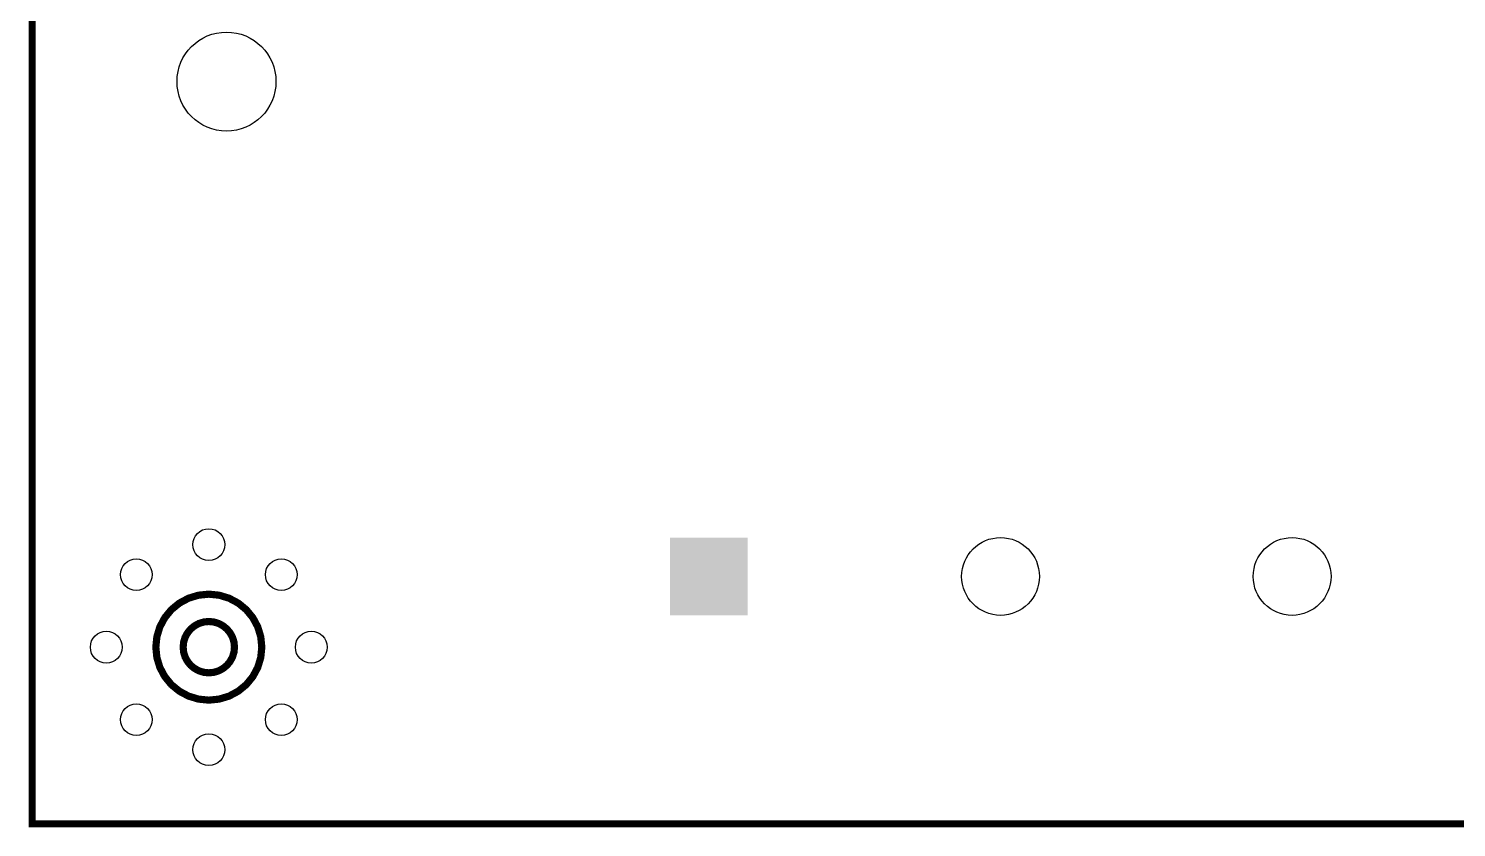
# Model space of a CAD drawing. Extents: x -0.1 to 80.1, y -0.1 to 42.4.
# Drawn here: x -0.1 to 40.3, y -0.1 to 22.5 of the extents above; entities that cross this region are included whole.
import ezdxf

# ---------------------------------------------------------------- set-up
doc = ezdxf.new("R2010")
doc.units = 0
doc.layers.get('0').update_dxf_attribs({"linetype": 'CONTINUOUS'})
doc.layers.add('08_ASSY2_GBR', color=7, linetype='CONTINUOUS')

# ---------------------------------------------------------------- blocks, each defined once
blk = doc.blocks.new('ROUND_126')
blk.add_circle((0, 0), 0.45)
blk = doc.blocks.new('ROUND_127')
blk.add_circle((0, 0), 1.4)
blk = doc.blocks.new('SQUARE_128')
blk.add_solid([(1.1, 1.1), (1.1, -1.1), (-1.1, 1.1), (-1.1, -1.1)])
blk = doc.blocks.new('ROUND_129')
blk.add_circle((0, 0), 1.1)

msp = doc.modelspace()

# ---------------------------------------------------------------- linework, layer by layer
at = {"layer": '08_ASSY2_GBR'}
for points, const_width in [([(0, 35), (0, 0), (80, 0), (80, 35), (0, 35)], 0.2), ([(3.501, 5), (3.53, 4.708), (3.615, 4.427), (3.754, 4.167), (3.94, 3.94), (4.167, 3.754), (4.427, 3.615), (4.708, 3.53), (5, 3.501), (5.292, 3.53), (5.573, 3.615), (5.833, 3.754), (6.06, 3.94), (6.246, 4.167), (6.385, 4.427), (6.47, 4.708), (6.499, 5), (6.47, 5.292), (6.385, 5.573), (6.246, 5.833), (6.06, 6.06), (5.833, 6.246), (5.573, 6.385), (5.292, 6.47), (5, 6.499), (4.708, 6.47), (4.427, 6.385), (4.167, 6.246), (3.94, 6.06), (3.754, 5.833), (3.615, 5.573), (3.53, 5.292), (3.501, 5)], 0.2032), ([(4.274, 5), (4.288, 4.858), (4.329, 4.722), (4.397, 4.597), (4.487, 4.487), (4.597, 4.397), (4.722, 4.329), (4.858, 4.288), (5, 4.274), (5.142, 4.288), (5.278, 4.329), (5.403, 4.397), (5.513, 4.487), (5.603, 4.597), (5.671, 4.722), (5.712, 4.858), (5.726, 5), (5.712, 5.142), (5.671, 5.278), (5.603, 5.403), (5.513, 5.513), (5.403, 5.603), (5.278, 5.671), (5.142, 5.712), (5, 5.726), (4.858, 5.712), (4.722, 5.671), (4.597, 5.603), (4.487, 5.513), (4.397, 5.403), (4.329, 5.278), (4.288, 5.142), (4.274, 5)], 0.2032)]:
    msp.add_lwpolyline(points, dxfattribs=dict(at, const_width=const_width))

# ---------------------------------------------------------------- block references
for name, p in [('ROUND_127', (5.5, 21)), ('ROUND_126', (5, 7.9)), ('SQUARE_128', (19.15, 7)), ('ROUND_129', (27.4, 7)), ('ROUND_129', (35.65, 7)), ('ROUND_126', (2.949, 7.051)), ('ROUND_126', (7.051, 7.051)), ('ROUND_126', (2.1, 5)), ('ROUND_126', (7.9, 5)), ('ROUND_126', (2.949, 2.949)), ('ROUND_126', (7.051, 2.949)), ('ROUND_126', (5, 2.1))]:
    msp.add_blockref(name, p, dxfattribs=at)

doc.saveas('drawing.dxf')
